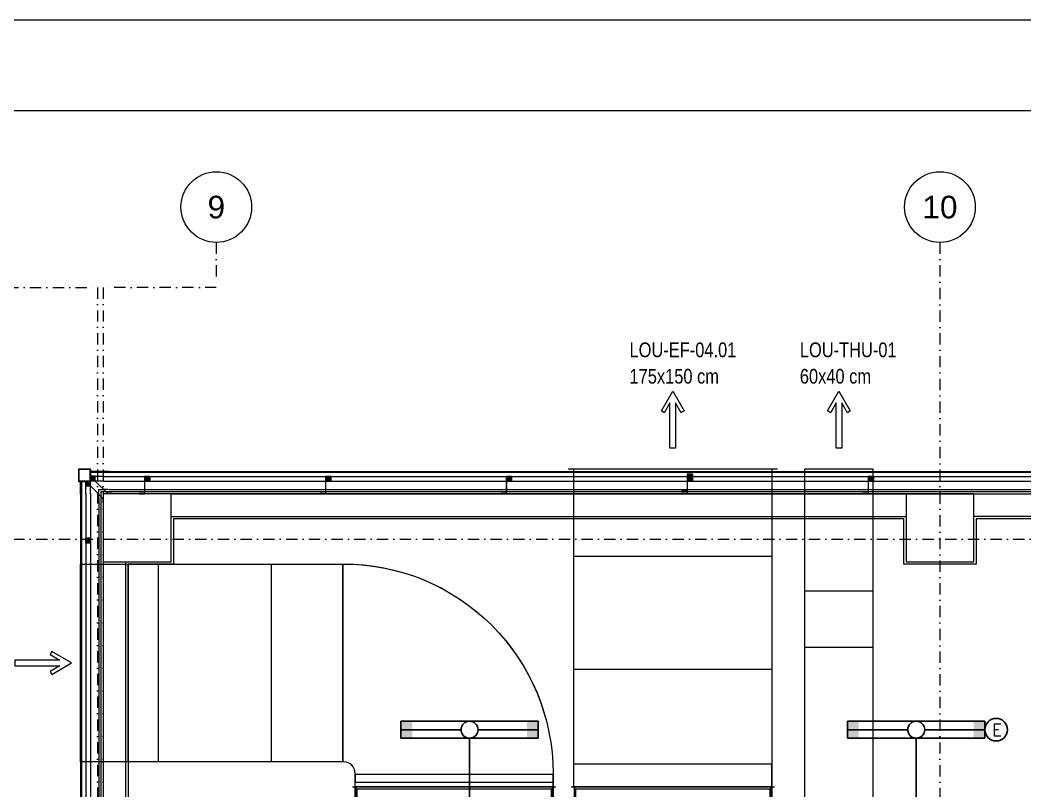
# Model space of a CAD drawing. Extents: x -9058 to 11890, y 0 to 7444.
# Drawn here: x 7622 to 8510, y 3523 to 4205 of the extents above; entities that cross this region are included whole.
import ezdxf
from ezdxf.enums import TextEntityAlignment as Align

# ---------------------------------------------------------------- set-up
doc = ezdxf.new("R2010")
doc.units = 0
doc.header["$LTSCALE"] = 10
doc.header["$MEASUREMENT"] = 0
doc.linetypes.add('DASHDOT', pattern=[1, 0.5, -0.25, 0, -0.25])
doc.layers.get('0').update_dxf_attribs({"color": 9, "lineweight": 9})
for name, color, linetype, lineweight in [('00', 9, 'Continuous', 9), ('01', 9, 'Continuous', 9), ('06D', 9, 'Continuous', 9), ('10', 9, 'Continuous', 9), ('14', 9, 'Continuous', 9), ('24', 9, 'DASHDOT', 9), ('33', 9, 'BATTING', 9), ('40A', 9, 'Continuous', 9), ('E-2x36 W SIVAÜSTÜ FLUORESAN ARMATÜR (ETANŞ)', 7, 'Continuous', 30), ('E-ACİL AYDINLATMA KİTİ', 7, 'Continuous', 30), ('E-KABLO', 7, 'Continuous', 30)]:
    doc.layers.add(name, color=color, linetype=linetype, lineweight=lineweight)
doc.styles.add('$1$Arial', font='arial.ttf', dxfattribs={"height": 2.5})
doc.styles.add('E-YAZI', font='txttw.shx')
doc.styles.add('Y200-ARIAL', font='arial.ttf', dxfattribs={"width": 0.8})
doc.linetypes.add('BATTING', pattern='A,0.0001,-0.1,[134,ltypeshp.shx,S=0.1,R=0,X=-0.1,Y=0],-0.2,[134,ltypeshp.shx,S=0.1,R=180,X=0.1,Y=0],-0.1', length=0.4001)

# ---------------------------------------------------------------- blocks, each defined once
blk = doc.blocks.new('p-s-profil')
at = {"layer": '10'}
blk.add_lwpolyline([(9, 15.3), (4.6, 15.3), (4.6, 0.4), (0, 0.4), (0, 0), (5, 0), (5, 14.9), (9, 14.9), (9, 15.3)], dxfattribs=at)
blk.add_lwpolyline([(9, 15.3), (4.6, 15.3), (4.6, 0.4), (0, 0.4), (0, 0), (5, 0), (5, 14.9), (9, 14.9), (9, 15.3)], dxfattribs=at)
blk = doc.blocks.new('p-kutu_profil_40x40')
h = blk.add_hatch(color=256)
h.dxf.hatch_style = 1
h.paths.add_polyline_path([(0, 0), (4, 0), (4, 4), (0, 4)])
h = blk.add_hatch(color=255)
h.dxf.hatch_style = 1
h.paths.add_polyline_path([(0, 0), (4, 0), (4, 4), (0, 4)])
blk.add_lwpolyline([(0, 0), (4, 0), (4, 4), (0, 4)], close=True)
at = {"layer": '10'}
for points in [[(0, 4), (4, 4), (4, 0), (0, 0)], [(0, 4), (4, 4), (4, 0), (0, 0)], [(0, 0), (4, 0), (4, 4), (0, 4)], [(0.3, 3.7), (3.7, 3.7), (3.7, 0.3), (0.3, 0.3)], [(0.3, 3.7), (3.7, 3.7), (3.7, 0.3), (0.3, 0.3)]]:
    blk.add_lwpolyline(points, close=True, dxfattribs=at)
blk = doc.blocks.new('REFADSX')
at = {"lineweight": -3}
for p, q in [((-160, 2002), (-160, 3802)), ((-160, 68), (-160, 1868))]:
    blk.add_line(p, q, dxfattribs=at)
for points in [[(-160, 2032), (25, 2032), (25, 3772), (-160, 3772), (-160, 2032)], [(-141, 2042), (7, 2042), (7, 3762), (-141, 3762), (-141, 2042)], [(-160, 98), (25, 98), (25, 1838), (-160, 1838), (-160, 98)], [(-141, 108), (7, 108), (7, 1828), (-141, 1828), (-141, 108)]]:
    blk.add_lwpolyline(points, close=True, dxfattribs=at)
blk = doc.blocks.new('p-mek')
at = {"ltscale": 10}
for p, q in [((431.2, 84.21), (616.2, 84.21)), ((0, 5), (0, -180)), ((436.2, 6.96), (611.2, 6.96)), ((68.75, -175), (68.75, 0)), ((168.75, -175), (168.75, 0)), ((640.6, -23.58), (700.6, -23.58)), ((640.6, -73.58), (700.6, -73.58)), ((436.2, -93.04), (611.2, -93.04)), ((436.2, -197.15), (436.2, -177.15)), ((611.2, -177.15), (436.2, -177.15)), ((611.2, -197.15), (611.2, -177.15)), ((242.8, -212.85), (242.8, -192.85)), ((417.8, -212.85), (417.8, -192.85))]:
    blk.add_line(p, q, dxfattribs=at)
for points in [[(531.2, 133.88), (526.2, 142.54), (526.2, 102.54), (521.2, 102.54), (521.2, 142.54), (516.2, 133.88), (513.6, 135.38), (523.7, 152.87), (533.8, 135.38)], [(678.1, 133.88), (673.1, 142.54), (673.1, 102.54), (668.1, 102.54), (668.1, 142.54), (663.1, 133.88), (660.5, 135.38), (670.6, 152.87), (680.7, 135.38)], [(436.2, -177.15), (436.2, 84.21), (611.2, 84.21), (611.2, -177.15)], [(640.6, -670.36), (640.6, 84.21), (700.6, 84.21), (700.6, -670.36)], [(231.8, -175), (0, -175), (0, 0), (231.8, 0)], [(242.8, -186), (242.8, -192.85), (417.8, -192.85), (417.8, -186)]]:
    blk.add_lwpolyline(points, close=True, dxfattribs=at)
at = {"color": 6}
blk.add_lwpolyline([(436.7, -213.15), (436.7, -197.15), (436.2, -197.15), (436.2, 42), (611.2, 42), (611.2, -213.15)], dxfattribs=at)
for points in [[(243.3, -213.15), (243.3, -197.15), (242.8, -197.15), (242.8, -185, 0.414214), (232.8, -175), (42, -175), (42, 0), (231.8, 0, -0.415787), (417.8, -185), (417.8, -197.15), (417.8, -213.15)], [(210.29, -281.08, -0.000027), (210.29, -1029.08, 0.400031)], [(640.6, -670.36), (640.6, 42), (700.6, 42), (700.6, -670.36, -0.134881)]]:
    blk.add_lwpolyline(points, format="xyb", dxfattribs=at)
blk.add_lwpolyline([(242.8, -186), (242.8, -185, 0.414214), (232.8, -175), (231.8, -175), (231.8, 0), (232.8, 0, -0.414214), (417.8, -185), (417.8, -186)], format="xyb", close=True)
blk.add_lwpolyline([(-26.99, -80), (-18.33, -85), (-58.33, -85), (-58.33, -90), (-18.33, -90), (-26.99, -95), (-25.49, -97.6), (-8, -87.5), (-25.49, -77.4)], close=True)
at = {"ltscale": 10}
blk.add_blockref('p-s-profil', (531.85, 64.21), dxfattribs=at)
at = {"ltscale": 10, "extrusion": (0, 0, -1), "zscale": -1}
blk.add_blockref('p-kutu_profil_40x40', (-541.15, 75.51), dxfattribs=at)
at = {"xscale": 0.1, "yscale": 0.1, "zscale": 0.1, "rotation": 270}
blk.add_blockref('REFADSX', (233.5, -213.15), dxfattribs=at)
at = {"style": 'Y200-ARIAL', "width": 0.8}
for s, p in [('LOU-EF-04.01', (485.46, 182.98)), ('LOU-THU-01', (636.13, 182.98)), ('175x150 cm', (485.43, 159.59)), ('60x40 cm', (636.09, 159.59))]:
    blk.add_text(s, height=13, dxfattribs=at).set_placement(p)
blk = doc.blocks.new('$0$0_aks')
at = {"linetype": 'Continuous'}
blk.add_circle((0, 0), 3.125, dxfattribs=at)
at = {"style": '$1$Arial'}
blk.add_attdef('AKS', text='', height=2.5, dxfattribs=at).set_placement((0, 0), align=Align.MIDDLE_CENTER)
blk = doc.blocks.new('prf-10x10')
h = blk.add_hatch(color=255)
h.dxf.hatch_style = 1
h.paths.add_polyline_path([(-5, -5), (5, -5), (5, 5), (-5, 5)])
at = {"layer": '10'}
blk.add_lwpolyline([(-5, -5), (5, -5), (5, 5), (-5, 5)], close=True, dxfattribs=at)
blk = doc.blocks.new('p-kose-trapez')
at = {"layer": '06D'}
for points in [[(-21.96, -6.51), (-14.31, -6.51)], [(-21.96, -10.51), (-14.32, -10.51)], [(-10.51, -21.96), (-10.51, -14.32)], [(-6.51, -21.96), (-6.51, -14.31)], [(-17.81, -21.96), (-17.81, -17.81), (-21.96, -17.81)]]:
    blk.add_lwpolyline(points, dxfattribs=at)
at = {"layer": '10'}
for points in [[(-29.8, -21.51), (-25.92, -21.51), (-14.8, -10.39), (-14.8, -6), (-10.81, -6), (-10.81, 0.19), (0.19, 0.19), (0.19, -10.81), (-6, -10.81), (-6, -14.61), (-10.38, -14.61), (-21.51, -25.94), (-21.51, -29.81)], [(-22.96, -1.81), (-10.81, -1.81)], [(-22.96, -2.51), (-10.81, -2.51)], [(-10.31, -6.51), (-10.31, -6.51), (-10.31, -0.32), (-0.31, -0.32), (-0.31, -10.32), (-6.5, -10.32), (-6.5, -10.32)], [(-2.51, -21.96), (-2.51, -10.81)], [(-1.81, -21.96), (-1.81, -10.81)]]:
    blk.add_lwpolyline(points, dxfattribs=at)
at = {"layer": '10', "xscale": 0.4, "yscale": 0.4, "rotation": 90}
for p in [(-12.31, -8.51), (-8.31, -12.32)]:
    blk.add_blockref('prf-10x10', p, dxfattribs=at)
blk = doc.blocks.new('1 50 2x36 W SIVAÜSTÜ FLUORESAN ARMATÜR (ETANŞ)')
at = {"layer": 'E-2x36 W SIVAÜSTÜ FLUORESAN ARMATÜR (ETANŞ)', "color": 4}
for p, q in [((-60.75, 7.5), (60.75, 7.5)), ((-60.75, 7.5), (-60.75, -7.5)), ((-7.5, 0), (-60.75, 0)), ((7.5, 0), (60.75, 0)), ((60.75, 7.5), (60.75, -7.5)), ((-60.75, -7.5), (60.75, -7.5))]:
    blk.add_line(p, q, dxfattribs=at)
blk.add_circle((0, 0), 7.5, dxfattribs=at)
for points in [[(-50.75, 7.5), (-50.75, -7.5), (-60.75, 7.5), (-60.75, -7.5)], [(50.75, 7.5), (50.75, -7.5), (60.75, 7.5), (60.75, -7.5)]]:
    blk.add_solid(points, dxfattribs=at)
blk = doc.blocks.new('100_ACİL AYDINLATMA KİTİ')
at = {"layer": 'E-ACİL AYDINLATMA KİTİ', "color": 3}
blk.add_circle((0, 0), 1.25, dxfattribs=at)
at = {"layer": 'E-ACİL AYDINLATMA KİTİ', "color": 3, "style": 'E-YAZI'}
blk.add_text('E', height=1.34, dxfattribs=at).set_placement((-0.45, -0.69))

msp = doc.modelspace()

# ---------------------------------------------------------------- linework, layer by layer
at = {"layer": '00'}
for points in [[(8405.06, 3785.87), (8405.06, 3785.87), (7755.06, 3785.87)], [(7755.06, 3765.87), (7755.06, 3785.87)], [(8405.06, 3785.87), (8405.06, 3765.87)], [(7755.06, 3765.87), (7755.06, 3765.87), (8405.06, 3765.87), (8405.06, 3765.87)], [(7695.06, 3725.87), (7695.06, 3725.87), (7695.06, 2975.87)], [(7695.06, 3725.87), (7715.06, 3725.87)], [(7715.06, 2975.87), (7715.06, 2975.87), (7715.06, 3725.87), (7715.06, 3725.87)]]:
    msp.add_lwpolyline(points, dxfattribs=at)
msp.add_lwpolyline([(8830.06, 3505.87), (8830.06, 3765.87), (8465.06, 3765.87), (8465.06, 3785.87), (9095.06, 3785.87), (9095.06, 3765.87), (9085.06, 3765.87), (9085.06, 3765.87), (9085.06, 3765.87), (9085.06, 3765.87), (8845.06, 3765.87), (8845.06, 3505.87)], close=True, dxfattribs=at)
at = {"layer": '01'}
for points in [[(7695.06, 3725.87), (7755.06, 3725.87), (7755.06, 3785.87), (7695.06, 3785.87)], [(8405.06, 3725.87), (8465.06, 3725.87), (8465.06, 3785.87), (8405.06, 3785.87)]]:
    msp.add_lwpolyline(points, close=True, dxfattribs=at)
at = {"layer": '06D'}
for points in [[(7695.21, 3801.17), (7687.75, 3801.17)], [(7695.21, 3797.17), (7687.76, 3797.17)], [(7695.21, 3801.17), (9155.06, 3801.17)], [(7695.21, 3797.17), (9155.06, 3797.17)], [(7679.76, 3785.72), (7679.76, 3793.18)], [(7679.76, 3786.22), (7679.76, 2318.87)], [(7683.76, 3785.72), (7683.76, 3793.17)], [(7683.76, 3786.22), (7683.76, 2318.87)], [(7691.06, 3785.72), (7691.06, 3789.87), (7695.21, 3789.87)], [(7691.06, 3782.22), (7691.06, 3782.22), (7691.06, 3786.22)], [(7699.21, 3789.87), (7699.21, 3789.87), (7695.21, 3789.87)], [(7699.61, 3789.87), (9155.06, 3789.87)], [(7755.06, 3785.87), (9155.46, 3785.87)], [(7691.06, 3781.82), (7691.06, 2309.53)], [(7695.06, 3725.87), (7695.06, 2316.02)]]:
    msp.add_lwpolyline(points, dxfattribs=at)
at = {"layer": '10'}
for points in [[(7684.25, 3805.87), (9150.06, 3805.87)], [(7700.21, 3805.87), (7684.25, 3805.87)], [(7684.25, 3805.17), (9150.06, 3805.17)], [(7700.21, 3805.17), (7695.06, 3805.17)], [(7675.06, 3796.68), (7675.06, 2319.53)], [(7675.76, 3796.68), (7675.76, 2319.53)]]:
    msp.add_lwpolyline(points, dxfattribs=at)
at = {"layer": '14'}
msp.add_lwpolyline([(8670.36, 2708.87), (8553.06, 2708.87), (8553.06, 2922.87), (8718.06, 2922.87), (8718.06, 3507.87), (8828.06, 3507.87), (8828.06, 3763.87), (8467.06, 3763.87), (8467.06, 3723.87), (8403.06, 3723.87), (8403.06, 3763.87), (7757.06, 3763.87), (7757.06, 3723.87), (7717.06, 3723.87), (7717.06, 2977.87), (7757.06, 2977.87), (7757.06, 2913.87), (7717.06, 2913.87), (7717.06, 2578.87)], dxfattribs=at)
at = {"layer": '24', "ltscale": 2}
for points in [[(7590.06, 4008.37), (7590.06, 3968.37), (7690.06, 3968.37), (7690.06, 200.84)], [(7795.06, 4008.37), (7795.06, 3968.37), (7695.06, 3968.37), (7695.06, 200.84)], [(8435.06, 4008.37), (8435.06, 4008.37), (8435.06, 160.84)], [(7012.53, 3745.87), (10535.06, 3745.87)]]:
    msp.add_lwpolyline(points, dxfattribs=at)
at = {"layer": '33', "ltscale": 0.2, "flags": 128}
msp.add_lwpolyline([(9155.06, 3787.87), (7693.06, 3787.87), (7693.06, 2309.53)], dxfattribs=at)
at = {"layer": '40A'}
for points in [[(11890, 4205), (5945, 4205), (5945, 0), (11890, 0)], [(11350.06, 80), (6025, 80), (6025, 4125), (11350.06, 4125)]]:
    msp.add_lwpolyline(points, close=True, dxfattribs=at)
at = {"layer": 'E-KABLO', "color": 6}
for p, q in [((8019.06, 3569.87), (8019.06, 3314.87)), ((8414.06, 3569.87), (8414.06, 3314.87))]:
    msp.add_line(p, q, dxfattribs=at)

# ---------------------------------------------------------------- block references
at = {"xscale": -1}
msp.add_blockref('p-kose-trapez', (7673.25, 3807.68), dxfattribs=at)
for p in [(7726.91, 3785.87), (7886.91, 3785.87), (8046.91, 3785.87), (8206.91, 3785.87), (8366.91, 3785.87)]:
    msp.add_blockref('p-s-profil', p)
at = {"extrusion": (0, 0, -1), "zscale": -1}
for p in [(-7736.21, 3797.17), (-7896.21, 3797.17), (-8056.21, 3797.17), (-8216.21, 3797.17), (-8376.21, 3797.17)]:
    msp.add_blockref('p-kutu_profil_40x40', p, dxfattribs=at)
at = {"color": 6, "ltscale": 10}
msp.add_blockref('p-s-profil', (8206.91, 3785.87), dxfattribs=at)
at = {"color": 6, "ltscale": 10, "extrusion": (0, 0, -1), "zscale": -1}
msp.add_blockref('p-kutu_profil_40x40', (-8216.21, 3797.17), dxfattribs=at)
at = {"rotation": 90}
msp.add_blockref('p-kutu_profil_40x40', (7683.76, 3742.67), dxfattribs=at)
at = {"layer": '06D'}
msp.add_blockref('p-mek', (7675.06, 3723.87), dxfattribs=at)
at = {"layer": '24'}
ref = msp.add_blockref('$0$0_aks', (7795.06, 4039.62), dxfattribs=dict(at, xscale=10, yscale=10, zscale=10))
ref.add_attrib('AKS', '9', dxfattribs={"layer": '0', "height": 20, "style": '$1$Arial'}).set_placement((7795.06, 4039.62), align=Align.MIDDLE_CENTER)
ref = msp.add_blockref('$0$0_aks', (8435.06, 4039.62), dxfattribs=dict(at, xscale=10, yscale=10, zscale=10))
ref.add_attrib('AKS', '10', dxfattribs={"layer": '0', "height": 20, "style": '$1$Arial'}).set_placement((8435.06, 4039.62), align=Align.MIDDLE_CENTER)
at = {"layer": 'E-2x36 W SIVAÜSTÜ FLUORESAN ARMATÜR (ETANŞ)', "color": 6}
for p in [(8019.06, 3577.37), (8414.06, 3577.37)]:
    msp.add_blockref('1 50 2x36 W SIVAÜSTÜ FLUORESAN ARMATÜR (ETANŞ)', p, dxfattribs=at)
at = {"layer": 'E-ACİL AYDINLATMA KİTİ', "xscale": 8, "yscale": 8, "zscale": 8}
msp.add_blockref('100_ACİL AYDINLATMA KİTİ', (8484.82, 3577.37), dxfattribs=at)

doc.saveas('drawing.dxf')
